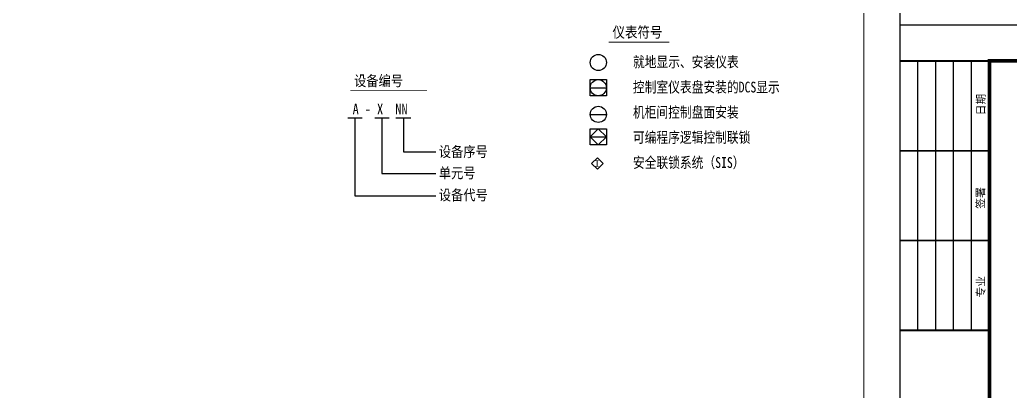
# Model space of a CAD drawing. Header units: millimetres. Extents: x 36820 to 41163, y -3485 to -2358.
# Drawn here: x 38556.9 to 38832.8, y -2873.8 to -2770.4 of the extents above; entities that cross this region are included whole.
import ezdxf
from ezdxf.enums import TextEntityAlignment as Align

# ---------------------------------------------------------------- set-up
doc = ezdxf.new("R2010")
doc.units = ezdxf.units.MM
doc.header["$LTSCALE"] = 6
for name, color, linetype in [('bc', 7, 'Continuous'), ('DEVICE', 4, 'Continuous'), ('MAINLINE', 3, 'Continuous'), ('PUB_TITLE', 4, 'Continuous')]:
    doc.layers.add(name, color=color, linetype=linetype)
doc.styles.add('ST', font='')
doc.styles.get("Standard").update_dxf_attribs({"font": ''})
doc.styles.get('ST').set_extended_font_data('SimSun')
doc.styles.get('Standard').set_extended_font_data('NSimSun')

# ---------------------------------------------------------------- blocks, each defined once
blk = doc.blocks.new('hqz')
for p, q in [((-20, -75), (-20, 0)), ((-15, -75), (-15, 0)), ((-10, -75), (-10, 0)), ((-5, -75), (-5, 0))]:
    blk.add_line(p, q)
at = {"const_width": 0.5}
for points in [[(0, 0), (-25, 0)], [(0, -75), (0, 0)], [(0, -25), (-25, -25)], [(0, -50), (-25, -50)], [(-25, -75), (0, -75)]]:
    blk.add_lwpolyline(points, dxfattribs=at)
for s, p in [('日期', (-1.31, -15.13)), ('签署', (-1.4, -41.16)), ('专业', (-1.32, -65.85))]:
    blk.add_text(s, height=2.2, rotation=90).set_placement(p)

msp = doc.modelspace()

# ---------------------------------------------------------------- linework, layer by layer
for p, q in [((38715.822, -2789.275), (38720.322, -2789.275)), ((38715.84, -2796.703), (38720.34, -2796.703)), ((38718.074, -2800.718), (38715.825, -2802.966)), ((38720.322, -2802.966), (38718.074, -2800.718)), ((38715.825, -2802.966), (38718.074, -2805.214)), ((38718.074, -2805.214), (38720.322, -2802.966))]:
    msp.add_line(p, q)
at = {"color": 7}
for p, q in [((38648.285, -2797.654), (38652.25, -2797.654)), ((38650.268, -2797.654), (38650.268, -2819.411)), ((38655.808, -2797.663), (38659.772, -2797.663)), ((38657.79, -2797.654), (38657.79, -2813.184)), ((38661.696, -2797.654), (38665.87, -2797.654)), ((38663.797, -2797.654), (38663.797, -2807.137)), ((38663.797, -2807.137), (38672.77, -2807.137)), ((38657.79, -2813.184), (38672.77, -2813.184)), ((38650.268, -2819.411), (38672.77, -2819.411))]:
    msp.add_line(p, q, dxfattribs=at)
at = {"color": 1}
msp.add_lwpolyline([(38802.086, -3068.821), (39433.086, -3068.821), (39433.086, -2771.821), (38802.086, -2771.821)], close=True, dxfattribs=at)
at = {"const_width": 0.23}
msp.add_lwpolyline([(38720.962, -2776.593), (38737.897, -2776.593)], dxfattribs=at)
at = {"color": 7, "lineweight": -3}
for points in [[(38720.322, -2791.524), (38715.825, -2791.524), (38715.825, -2787.027), (38720.322, -2787.027)], [(38720.322, -2805.214), (38715.825, -2805.214), (38715.825, -2800.718), (38720.322, -2800.718)]]:
    msp.add_lwpolyline(points, close=True, dxfattribs=at)
at = {"color": 7, "const_width": 0.226}
msp.add_lwpolyline([(38649.011, -2790.071), (38670.35, -2790.071)], dxfattribs=at)
at = {"lineweight": 13}
msp.add_lwpolyline([(38717.814, -2811.983), (38719.414, -2810.383), (38717.814, -2808.783), (38716.214, -2810.383)], close=True, dxfattribs=at)
for centre in [(38718.09, -2782.251), (38718.072, -2789.275), (38718.09, -2796.703)]:
    msp.add_circle(centre, 2.249)
at = {"layer": 'bc', "color": 2, "linetype": 'Continuous', "ltscale": 0.13}
msp.add_lwpolyline([(37472.334, -2479.821), (38802.086, -2479.821), (38802.086, -3073.821), (37472.334, -3073.821)], close=True, dxfattribs=at)
msp.add_lwpolyline([(37472.334, -2479.821), (38802.086, -2479.821), (38802.086, -3073.821), (37472.334, -3073.821)], close=True, dxfattribs=at)
msp.add_lwpolyline([(37472.334, -2479.821), (38802.086, -2479.821), (38802.086, -3073.821), (37472.334, -3073.821)], close=True, dxfattribs=at)
at = {"layer": 'bc', "color": 2, "linetype": 'Continuous', "ltscale": 0.13, "const_width": 0.3}
msp.add_lwpolyline([(37497.334, -2489.821), (38792.086, -2489.821), (38792.086, -3063.821), (37497.334, -3063.821)], close=True, dxfattribs=at)
msp.add_lwpolyline([(37497.334, -2489.821), (38792.086, -2489.821), (38792.086, -3063.821), (37497.334, -3063.821)], close=True, dxfattribs=at)
msp.add_lwpolyline([(37497.334, -2489.821), (38792.086, -2489.821), (38792.086, -3063.821), (37497.334, -3063.821)], close=True, dxfattribs=at)
at = {"layer": 'MAINLINE', "color": 7, "lineweight": -3}
msp.add_line((38715.825, -2802.966), (38720.272, -2802.966), dxfattribs=at)
at = {"layer": 'PUB_TITLE', "color": 3, "const_width": 1}
msp.add_lwpolyline([(38827.086, -3058.821), (39423.086, -3058.821), (39423.086, -2781.821), (38827.086, -2781.821)], close=True, dxfattribs=at)

# ---------------------------------------------------------------- block references
at = {"layer": 'bc'}
msp.add_blockref('hqz', (38827.086, -2781.821), dxfattribs=at)

# ---------------------------------------------------------------- texts
at = {"style": 'ST', "width": 0.85}
msp.add_text('仪表符号', height=3, dxfattribs=at).set_placement((38722.038, -2775.329))
at = {"color": 0, "width": 0.8}
for s, p in [('就地显示、安装仪表', (38727.724, -2783.593)), ('控制室仪表盘安装的DCS显示', (38727.724, -2790.593)), ('机柜间控制盘面安装', (38727.724, -2797.593)), ('可编程序逻辑控制联锁', (38727.724, -2804.593)), ('安全联锁系统（SIS）', (38727.724, -2811.593))]:
    msp.add_text(s, height=3, dxfattribs=at).set_placement(p)
at = {"color": 7, "style": 'ST', "width": 0.85}
for s, p in [('设备编号', (38650.039, -2788.816)), ('A - X  NN', (38649.631, -2796.685)), ('设备序号', (38673.645, -2808.561)), ('单元号', (38673.645, -2814.483)), ('设备代号', (38673.645, -2820.629))]:
    msp.add_text(s, height=2.94, dxfattribs=at).set_placement(p)
at = {"layer": 'DEVICE', "color": 0, "lineweight": 13, "width": 0.85}
msp.add_text('I', height=1.75, rotation=359.78537, dxfattribs=at).set_placement((38717.767, -2810.334), align=Align.MIDDLE)

doc.saveas('drawing.dxf')
